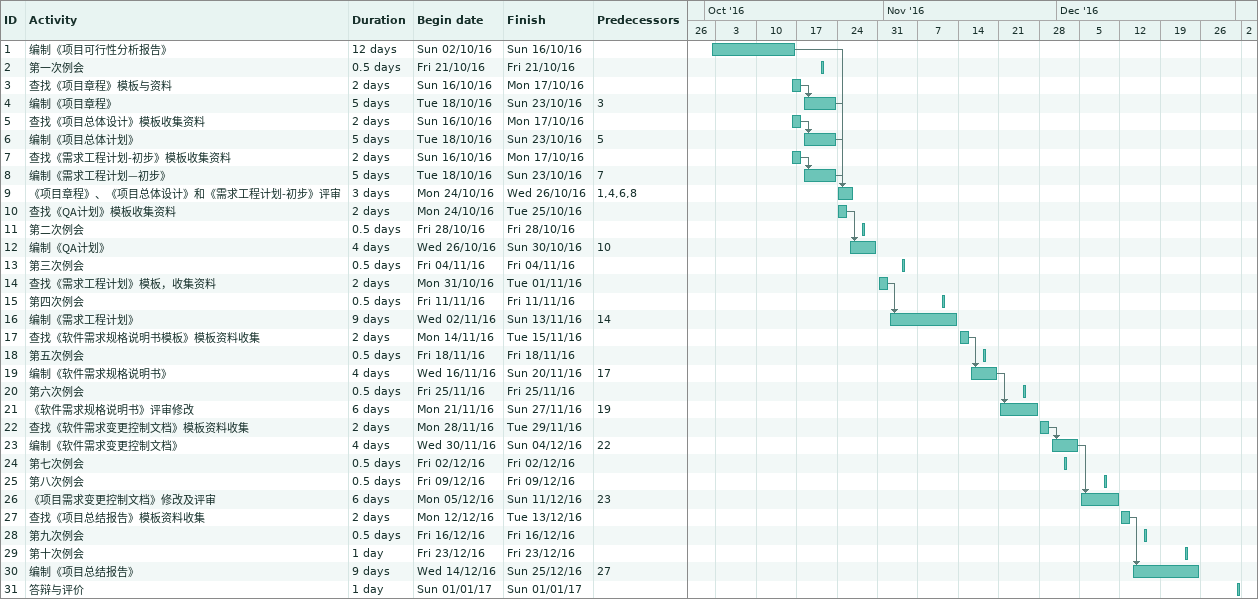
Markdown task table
| ID | Task | Duration | Start | Finish | Predecessors |
|---|---|---|---|---|---|
| 1 | 编制《项目可行性分析报告》 | 12d | 2016-10-02 | 2016-10-16 |  |
| 2 | 第一次例会 | 0.5d | 2016-10-21 | 2016-10-21 |  |
| 3 | 查找《项目章程》模板与资料 | 2d | 2016-10-16 | 2016-10-17 |  |
| 4 | 编制《项目章程》 | 5d | 2016-10-18 | 2016-10-23 | 3 |
| 5 | 查找《项目总体设计》模板收集资料 | 2d | 2016-10-16 | 2016-10-17 |  |
| 6 | 编制《项目总体计划》 | 5d | 2016-10-18 | 2016-10-23 | 5 |
| 7 | 查找《需求工程计划-初步》模板收集资料 | 2d | 2016-10-16 | 2016-10-17 |  |
| 8 | 编制《需求工程计划—初步》 | 5d | 2016-10-18 | 2016-10-23 | 7 |
| 9 | 《项目章程》、《项目总体设计》和《需求工程计划-初步》评审 | 3d | 2016-10-24 | 2016-10-26 | 1, 4, 6, 8 |
| 10 | 查找《QA计划》模板收集资料 | 2d | 2016-10-24 | 2016-10-25 |  |
| 11 | 第二次例会 | 0.5d | 2016-10-28 | 2016-10-28 |  |
| 12 | 编制《QA计划》 | 4d | 2016-10-26 | 2016-10-30 | 10 |
| 13 | 第三次例会 | 0.5d | 2016-11-04 | 2016-11-04 |  |
| 14 | 查找《需求工程计划》模板，收集资料 | 2d | 2016-10-31 | 2016-11-01 |  |
| 15 | 第四次例会 | 0.5d | 2016-11-11 | 2016-11-11 |  |
| 16 | 编制《需求工程计划》 | 9d | 2016-11-02 | 2016-11-13 | 14 |
| 17 | 查找《软件需求规格说明书模板》模板资料收集 | 2d | 2016-11-14 | 2016-11-15 |  |
| 18 | 第五次例会 | 0.5d | 2016-11-18 | 2016-11-18 |  |
| 19 | 编制《软件需求规格说明书》 | 4d | 2016-11-16 | 2016-11-20 | 17 |
| 20 | 第六次例会 | 0.5d | 2016-11-25 | 2016-11-25 |  |
| 21 | 《软件需求规格说明书》评审修改 | 6d | 2016-11-21 | 2016-11-27 | 19 |
| 22 | 查找《软件需求变更控制文档》模板资料收集 | 2d | 2016-11-28 | 2016-11-29 |  |
| 23 | 编制《软件需求变更控制文档》 | 4d | 2016-11-30 | 2016-12-04 | 22 |
| 24 | 第七次例会 | 0.5d | 2016-12-02 | 2016-12-02 |  |
| 25 | 第八次例会 | 0.5d | 2016-12-09 | 2016-12-09 |  |
| 26 | 《项目需求变更控制文档》修改及评审 | 6d | 2016-12-05 | 2016-12-11 | 23 |
| 27 | 查找《项目总结报告》模板资料收集 | 2d | 2016-12-12 | 2016-12-13 |  |
| 28 | 第九次例会 | 0.5d | 2016-12-16 | 2016-12-16 |  |
| 29 | 第十次例会 | 1d | 2016-12-23 | 2016-12-23 |  |
| 30 | 编制《项目总结报告》 | 9d | 2016-12-14 | 2016-12-25 | 27 |
| 31 | 答辩与评价 | 1d | 2017-01-01 | 2017-01-01 |  |
